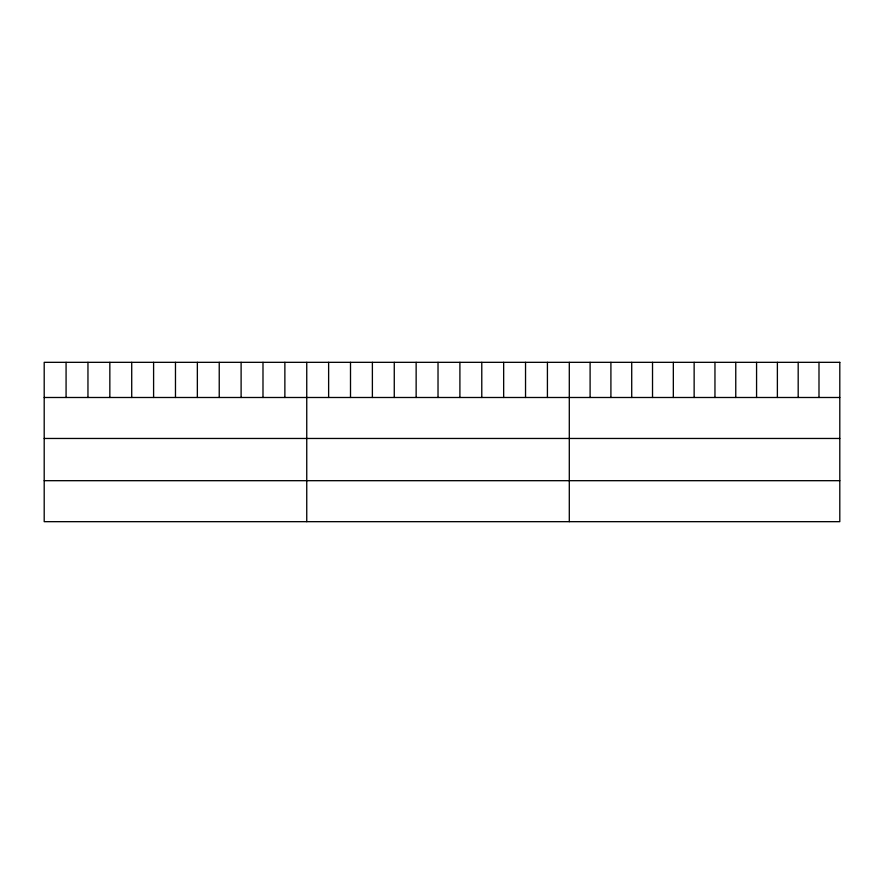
<?xml version="1.0" encoding="UTF-8"?>
<svg xmlns="http://www.w3.org/2000/svg" width="884" height="884" viewBox="0 0 884 884"><rect width="100%" height="100%" fill="white"/><g stroke="black" fill="none" stroke-linecap="round" stroke-linejoin="round"><path stroke-width="1.33" d="M44.2 397.491L839.8 397.491M44.2 438.464L839.8 438.464M44.2 480.686L839.8 480.686M818.993 362.329L818.993 397.491M798.186 362.329L798.186 397.491M777.379 362.329L777.379 397.491M756.571 362.329L756.571 397.491M735.764 362.329L735.764 397.491M714.957 362.329L714.957 397.491M694.139 362.329L694.139 397.491M673.332 362.329L673.332 397.491M652.525 362.329L652.525 397.491M631.717 362.329L631.717 397.491M610.91 362.329L610.91 397.491M590.103 362.329L590.103 397.491M569.296 362.329L569.296 521.671M547.417 362.329L547.417 397.491M525.538 362.329L525.538 397.491M503.659 362.329L503.659 397.491M481.78 362.329L481.78 397.491M459.901 362.329L459.901 397.491M438.022 362.329L438.022 397.491M416.143 362.329L416.143 397.491M394.264 362.329L394.264 397.491M372.385 362.329L372.385 397.491M350.506 362.329L350.506 397.491M328.627 362.329L328.627 397.491M306.748 362.329L306.748 521.671M284.869 362.329L284.869 397.491M262.99 362.329L262.99 397.491M241.111 362.329L241.111 397.491M219.232 362.329L219.232 397.491M197.353 362.329L197.353 397.491M175.474 362.329L175.474 397.491M153.595 362.329L153.595 397.491M131.716 362.329L131.716 397.491M109.837 362.329L109.837 397.491M87.958 362.329L87.958 397.491M66.079 362.329L66.079 397.491M839.8 362.329L44.2 362.329L44.2 521.671L839.8 521.671L839.8 362.329"/></g></svg>
